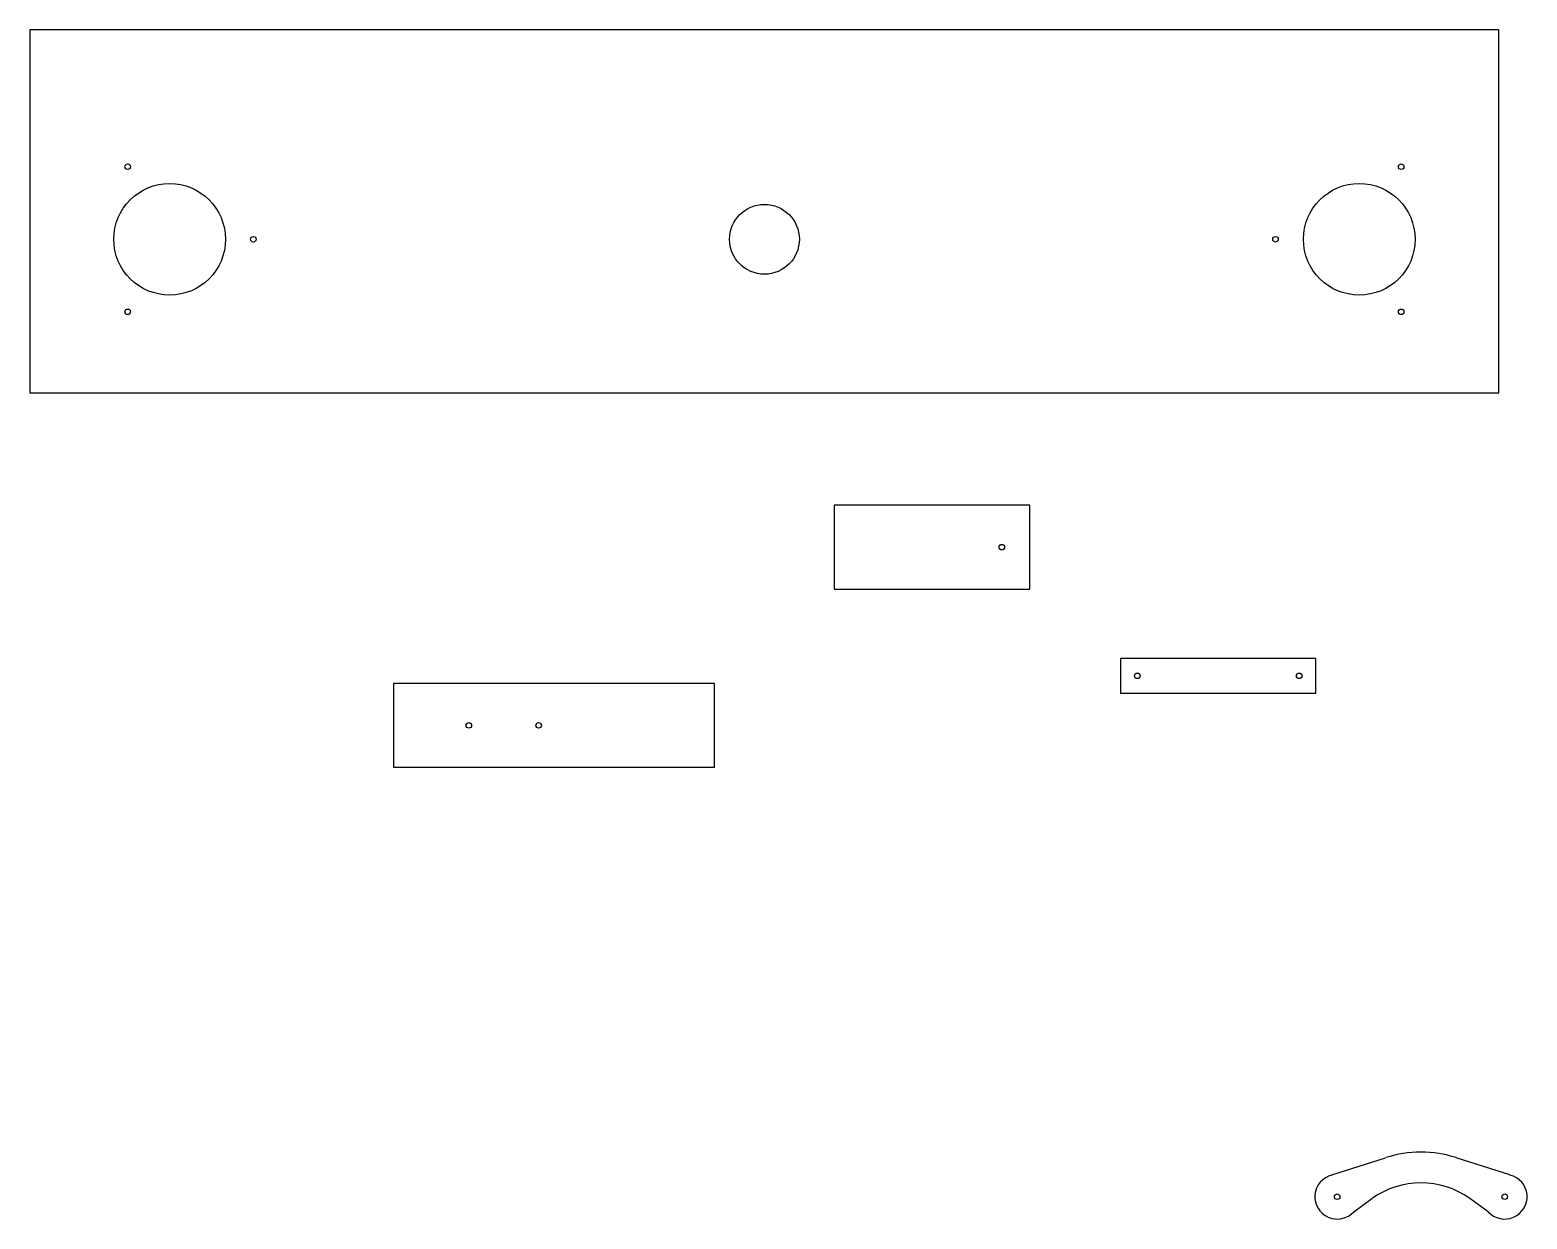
# Model space of a CAD drawing. Header units: inches. Extents: x -1030 to 42, y -834 to 18.
import ezdxf

# ---------------------------------------------------------------- set-up
doc = ezdxf.new("R2010")
doc.units = ezdxf.units.IN
doc.header["$MEASUREMENT"] = 0

msp = doc.modelspace()

# ---------------------------------------------------------------- linework, layer by layer
for p, q in [((-97.6, -802.6), (-59.1, -790.2)), ((29.9, -802.6), (-8.6, -790.2)), ((-81.9, -828.9), (-68.9, -819.5)), ((14.3, -828.9), (1.2, -819.5))]:
    msp.add_line(p, q)
for points in [[(22, 17.8), (-1030, 17.8), (-1030, -242.2), (22, -242.2)], [(-314, -322.8), (-454, -322.8), (-454, -382.8), (-314, -382.8)], [(-109, -432.5), (-249, -432.5), (-249, -457.5), (-109, -457.5)], [(-539.7, -450.5), (-769.7, -450.5), (-769.7, -510.5), (-539.7, -510.5)]]:
    msp.add_lwpolyline(points, close=True)
for centre, radius in [((-960, -80.2), 2), ((-48, -80.2), 2), ((-930, -132.2), 40), ((-78, -132.2), 40), ((-504, -132.2), 25), ((-870, -132.2), 2), ((-138, -132.2), 2), ((-960, -184.2), 2), ((-48, -184.2), 2), ((-334, -352.8), 2), ((-237, -445), 2), ((-121, -445), 2), ((-715.7, -480.5), 2), ((-665.7, -480.5), 2), ((-93.8, -818.2), 2), ((26.2, -818.2), 2)]:
    msp.add_circle(centre, radius)
for centre, radius, start, end in [((-33.8, -868.2), 82, 72.0469, 107.9531), ((-93.8, -818.2), 16, 103.5429, 318.0449), ((26.2, -818.2), 16, 221.9551, 76.4571), ((-33.8, -868.2), 60, 54.2523, 125.7477)]:
    msp.add_arc(centre, radius, start, end)

doc.saveas('drawing.dxf')
